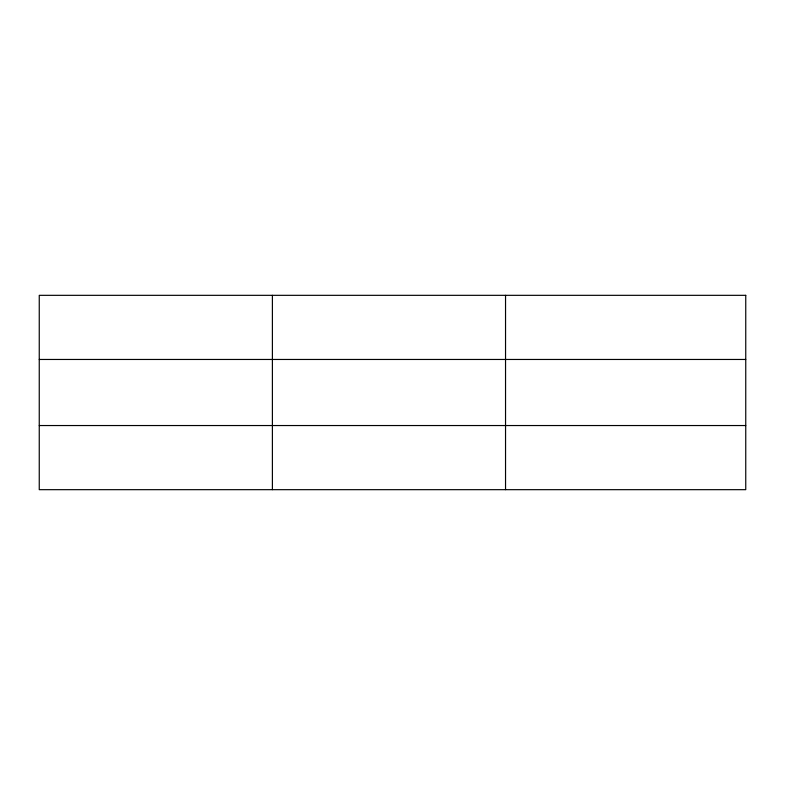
<?xml version="1.0" encoding="UTF-8"?>
<svg xmlns="http://www.w3.org/2000/svg" width="785" height="785" viewBox="0 0 785 785"><rect width="100%" height="100%" fill="white"/><g stroke="black" fill="none" stroke-linecap="round" stroke-linejoin="round"><path stroke-width="1.18" d="M272.395 489.673L272.395 295.327M505.54 489.673L505.54 295.327M39.25 359.461L745.75 359.461M39.25 425.539L745.75 425.539M745.75 295.327L745.75 489.673L39.25 489.673L39.25 295.327L745.75 295.327"/></g></svg>
